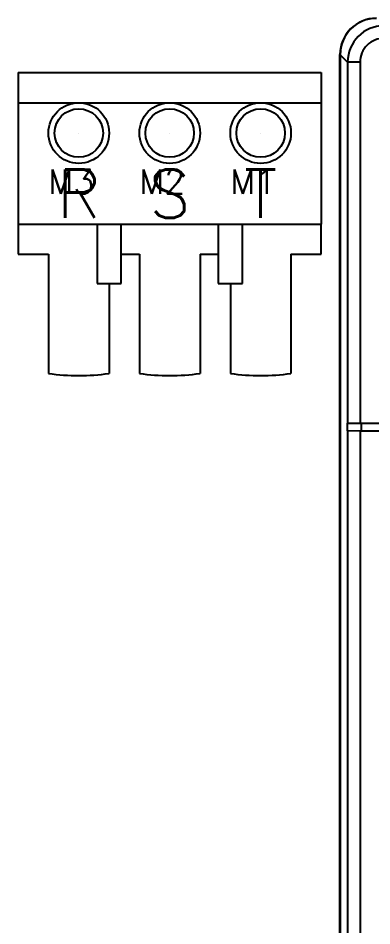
# Model space of a CAD drawing. Extents: x -25 to 107, y -95 to 175.
# Drawn here: x -25 to 4.2, y 99.6 to 174.5 of the extents above; entities that cross this region are included whole.
import ezdxf

# ---------------------------------------------------------------- set-up
doc = ezdxf.new("R2010")
doc.units = 0
doc.header["$LTSCALE"] = 4
doc.layers.get('0').update_dxf_attribs({"linetype": 'CONTINUOUS'})
doc.styles.get("Standard").update_dxf_attribs({"font": 'romans.shx'})

msp = doc.modelspace()

# ---------------------------------------------------------------- linework, layer by layer
at = {"color": 7, "linetype": 'Continuous'}
for p, q in [((1.543, 4.858), (1.543, 171.474)), ((1.559, 171.459), (1.559, 14.688)), ((2.172, 170.846), (1.559, 171.459)), ((2.172, 170.846), (2.172, 141.074)), ((3.198, 170.846), (2.172, 170.846)), ((3.198, 170.846), (3.198, 141.074)), ((2.163, 140.442), (2.163, 141.074)), ((2.172, 141.074), (11.808, 141.074)), ((3.322, 140.432), (3.322, 141.074)), ((2.172, 140.439), (2.163, 140.442)), ((3.322, 140.432), (2.163, 140.442)), ((2.172, 140.439), (2.172, 15.301)), ((3.198, 140.43), (2.172, 140.439)), ((3.198, 140.43), (3.198, 15.301)), ((64.889, 140.43), (3.198, 140.43)), ((9.305, 140.432), (3.322, 140.432))]:
    msp.add_line(p, q, dxfattribs=at)
for p, q in [((-25, 170), (0, 170)), ((-25, 170), (-25, 157.5)), ((0, 170), (0, 157.5)), ((-25, 167.5), (0, 167.5)), ((-25, 157.5), (0, 157.5)), ((-25, 157.5), (-25, 155)), ((-18.496, 157.5), (-18.496, 152.584)), ((-16.496, 152.584), (-16.496, 157.5)), ((-8.5, 157.5), (-8.5, 152.584)), ((-6.5, 152.584), (-6.5, 157.5)), ((0, 155), (0, 157.5)), ((-25, 155), (-22.5, 155)), ((-22.5, 155), (-22.5, 145.179)), ((-16.496, 155), (-15, 155)), ((-15, 155), (-15, 145.179)), ((-10, 155), (-10, 145.179)), ((-10, 155), (-8.5, 155)), ((-2.5, 155), (-2.5, 145.179)), ((-2.5, 155), (0, 155)), ((-18.496, 152.584), (-16.496, 152.584)), ((-17.5, 152.584), (-17.5, 145.179)), ((-8.5, 152.584), (-6.5, 152.584)), ((-7.5, 152.584), (-7.5, 145.179))]:
    msp.add_line(p, q)
for centre, radius in [((-20, 165), 2.5), ((-20, 165), 2), ((-12.5, 165), 2.5), ((-12.5, 165), 2), ((-5, 165), 2.5), ((-5, 165), 2)]:
    msp.add_circle(centre, radius)
for centre, radius, start, end in [((4.543, 171.474), 3, 90, 180), ((5.171, 170.845), 3, 90.01153, 179.98847), ((5.17, 170.846), 1.973, 89.99359, 180.00605)]:
    msp.add_arc(centre, radius, start, end, dxfattribs=at)
for centre in [(-20, 162.5), (-12.5, 162.5), (-5, 162.5)]:
    msp.add_arc(centre, 17.5, 261.78679, 278.21321)
msp.add_ellipse((4.56, 171.457), major_axis=(2.123, -2.123), ratio=0.999315, start_param=2.356537, end_param=3.926648, dxfattribs=at)

# ---------------------------------------------------------------- texts
at = {"char_height": 4, "attachment_point": 5}
for s, insert in [('R', (-20, 160)), ('S', (-12.5, 160)), ('T', (-5, 160))]:
    msp.add_mtext_dynamic_manual_height_columns(s, width=5, gutter_width=1, heights=[0], dxfattribs=dict(at, insert=insert))
at = {"flags": 9}
for tag, p in [('F3', (-20, 165)), ('F2', (-12.5, 165)), ('F1', (-5, 165))]:
    msp.add_attdef(tag, p, '', height=0.00001, dxfattribs=at)
at = {"color": 4, "flags": 8}
for tag, p in [('M3', (-22.5, 160)), ('M2', (-15, 160)), ('M1', (-7.5, 160))]:
    msp.add_attdef(tag, p, '', height=2, dxfattribs=at)

doc.saveas('drawing.dxf')
